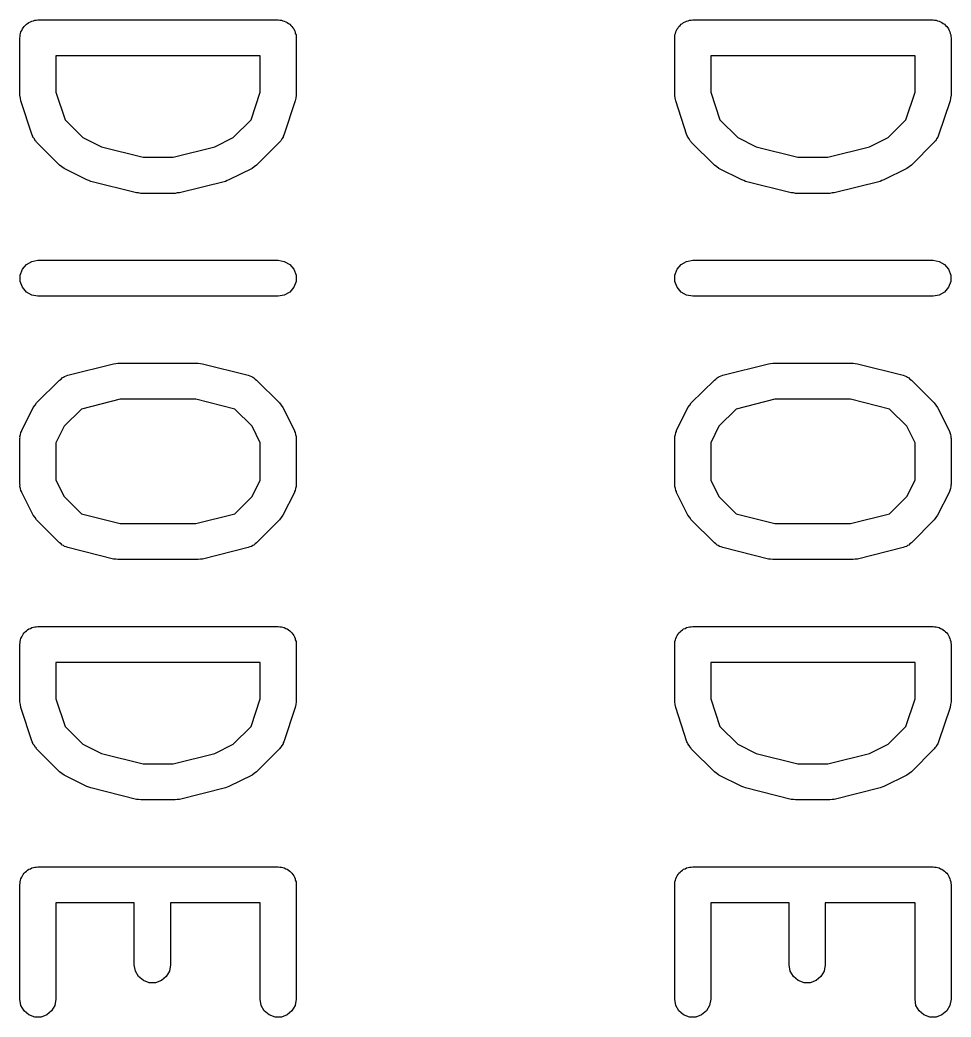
# Model space of a CAD drawing. Extents: x 26 to 276, y -105 to -8.
# Drawn here: x 120.994 to 124.869, y -42.337 to -38.188 of the extents above; entities that cross this region are included whole.
import ezdxf

# ---------------------------------------------------------------- set-up
doc = ezdxf.new("R2010")
doc.units = 0
doc.header["$MEASUREMENT"] = 0
doc.layers.add('BLACK', color=7, linetype='CONTINUOUS')

msp = doc.modelspace()

# ---------------------------------------------------------------- linework, layer by layer
at = {"layer": 'Black'}
for p, q in [((121.011, -38.2151), (121.016, -38.2109)), ((121.016, -38.2109), (121.021, -38.2059)), ((121.021, -38.2059), (121.026, -38.2026)), ((121.026, -38.2026), (121.031, -38.1984)), ((121.031, -38.1984), (121.038, -38.1961)), ((121.038, -38.1961), (121.043, -38.1929)), ((121.043, -38.1929), (121.05, -38.1917)), ((121.05, -38.1917), (121.056, -38.1895)), ((121.056, -38.1895), (121.062, -38.1895)), ((121.062, -38.1895), (121.069, -38.1883)), ((121.069, -38.1883), (122.069, -38.1883)), ((122.069, -38.1883), (122.075, -38.1895)), ((122.075, -38.1895), (122.082, -38.1895)), ((122.082, -38.1895), (122.088, -38.1917)), ((122.088, -38.1917), (122.094, -38.1929)), ((122.094, -38.1929), (122.1, -38.1961)), ((122.1, -38.1961), (122.106, -38.1984)), ((122.106, -38.1984), (122.111, -38.2026)), ((122.111, -38.2026), (122.117, -38.2059)), ((122.117, -38.2059), (122.121, -38.2109)), ((122.121, -38.2109), (122.126, -38.2151)), ((123.736, -38.2151), (123.741, -38.2109)), ((123.741, -38.2109), (123.746, -38.2059)), ((123.746, -38.2059), (123.751, -38.2026)), ((123.751, -38.2026), (123.756, -38.1984)), ((123.756, -38.1984), (123.763, -38.1961)), ((123.763, -38.1961), (123.768, -38.1929)), ((123.768, -38.1929), (123.775, -38.1917)), ((123.775, -38.1917), (123.781, -38.1895)), ((123.781, -38.1895), (123.787, -38.1895)), ((123.787, -38.1895), (123.794, -38.1883)), ((123.794, -38.1883), (124.794, -38.1883)), ((124.794, -38.1883), (124.8, -38.1895)), ((124.8, -38.1895), (124.807, -38.1895)), ((124.807, -38.1895), (124.813, -38.1917)), ((124.813, -38.1917), (124.819, -38.1929)), ((124.819, -38.1929), (124.825, -38.1961)), ((124.825, -38.1961), (124.831, -38.1984)), ((124.831, -38.1984), (124.836, -38.2026)), ((124.836, -38.2026), (124.842, -38.2059)), ((124.842, -38.2059), (124.846, -38.2109)), ((124.846, -38.2109), (124.851, -38.2151)), ((120.995, -38.2503), (120.997, -38.2441)), ((120.995, -38.2569), (120.995, -38.2503)), ((120.997, -38.2441), (120.998, -38.2377)), ((120.998, -38.2377), (121.002, -38.232)), ((121.002, -38.232), (121.004, -38.2258)), ((121.004, -38.2258), (121.008, -38.2208)), ((121.008, -38.2208), (121.011, -38.2151)), ((122.126, -38.2151), (122.13, -38.2208)), ((122.13, -38.2208), (122.134, -38.2258)), ((122.134, -38.2258), (122.136, -38.232)), ((122.136, -38.232), (122.139, -38.2377)), ((122.139, -38.2377), (122.14, -38.2441)), ((122.14, -38.2441), (122.143, -38.2503)), ((122.143, -38.2503), (122.143, -38.2569)), ((123.72, -38.2503), (123.722, -38.2441)), ((123.72, -38.2569), (123.72, -38.2503)), ((123.722, -38.2441), (123.723, -38.2377)), ((123.723, -38.2377), (123.727, -38.232)), ((123.727, -38.232), (123.729, -38.2258)), ((123.729, -38.2258), (123.733, -38.2208)), ((123.733, -38.2208), (123.736, -38.2151)), ((124.851, -38.2151), (124.855, -38.2208)), ((124.855, -38.2208), (124.859, -38.2258)), ((124.859, -38.2258), (124.861, -38.232)), ((124.861, -38.232), (124.864, -38.2377)), ((124.864, -38.2377), (124.865, -38.2441)), ((124.865, -38.2441), (124.868, -38.2503)), ((124.868, -38.2503), (124.868, -38.2569)), ((120.994, -38.2633), (120.995, -38.2569)), ((120.994, -38.5014), (120.994, -38.2633)), ((122.143, -38.2569), (122.144, -38.2633)), ((122.144, -38.2633), (122.144, -38.5014)), ((123.719, -38.2633), (123.72, -38.2569)), ((123.719, -38.5014), (123.719, -38.2633)), ((124.868, -38.2569), (124.869, -38.2633)), ((124.869, -38.2633), (124.869, -38.5014)), ((121.144, -38.3383), (121.144, -38.4893)), ((121.994, -38.3383), (121.144, -38.3383)), ((121.994, -38.4893), (121.994, -38.3383)), ((123.869, -38.3383), (123.869, -38.4893)), ((124.719, -38.3383), (123.869, -38.3383)), ((124.719, -38.4893), (124.719, -38.3383)), ((120.996, -38.5133), (120.994, -38.5014)), ((121.144, -38.4893), (121.182, -38.6038)), ((121.956, -38.6038), (121.994, -38.4893)), ((122.144, -38.5014), (122.142, -38.5133)), ((123.721, -38.5133), (123.719, -38.5014)), ((123.869, -38.4893), (123.907, -38.6038)), ((124.681, -38.6038), (124.719, -38.4893)), ((124.869, -38.5014), (124.867, -38.5133)), ((120.998, -38.5251), (120.996, -38.5133)), ((121.045, -38.668), (120.998, -38.5251)), ((122.14, -38.5251), (122.092, -38.668)), ((122.142, -38.5133), (122.14, -38.5251)), ((123.723, -38.5251), (123.721, -38.5133)), ((123.77, -38.668), (123.723, -38.5251)), ((124.865, -38.5251), (124.817, -38.668)), ((124.867, -38.5133), (124.865, -38.5251)), ((121.182, -38.6038), (121.256, -38.6779)), ((121.882, -38.6779), (121.956, -38.6038)), ((123.907, -38.6038), (123.981, -38.6779)), ((124.607, -38.6779), (124.681, -38.6038)), ((121.047, -38.6718), (121.045, -38.668)), ((121.048, -38.676), (121.047, -38.6718)), ((121.054, -38.6832), (121.048, -38.676)), ((121.058, -38.6909), (121.054, -38.6832)), ((121.061, -38.6938), (121.058, -38.6909)), ((121.063, -38.6973), (121.061, -38.6938)), ((121.159, -38.7926), (121.063, -38.6973)), ((121.256, -38.6779), (121.333, -38.7164)), ((121.805, -38.7164), (121.882, -38.6779)), ((122.074, -38.6973), (121.979, -38.7926)), ((122.077, -38.6938), (122.074, -38.6973)), ((122.08, -38.6909), (122.077, -38.6938)), ((122.084, -38.6832), (122.08, -38.6909)), ((122.089, -38.676), (122.084, -38.6832)), ((122.09, -38.6718), (122.089, -38.676)), ((122.092, -38.668), (122.09, -38.6718)), ((123.772, -38.6718), (123.77, -38.668)), ((123.773, -38.676), (123.772, -38.6718)), ((123.779, -38.6832), (123.773, -38.676)), ((123.783, -38.6909), (123.779, -38.6832)), ((123.786, -38.6938), (123.783, -38.6909)), ((123.788, -38.6973), (123.786, -38.6938)), ((123.884, -38.7926), (123.788, -38.6973)), ((123.981, -38.6779), (124.058, -38.7164)), ((124.53, -38.7164), (124.607, -38.6779)), ((124.799, -38.6973), (124.704, -38.7926)), ((124.802, -38.6938), (124.799, -38.6973)), ((124.805, -38.6909), (124.802, -38.6938)), ((124.809, -38.6832), (124.805, -38.6909)), ((124.814, -38.676), (124.809, -38.6832)), ((124.815, -38.6718), (124.814, -38.676)), ((124.817, -38.668), (124.815, -38.6718)), ((121.333, -38.7164), (121.507, -38.7598)), ((121.631, -38.7598), (121.805, -38.7164)), ((124.058, -38.7164), (124.232, -38.7598)), ((124.356, -38.7598), (124.53, -38.7164)), ((121.507, -38.7598), (121.631, -38.7598)), ((124.232, -38.7598), (124.356, -38.7598)), ((121.169, -38.7994), (121.159, -38.7926)), ((121.178, -38.8066), (121.169, -38.7994)), ((121.273, -38.8542), (121.178, -38.8066)), ((121.96, -38.8066), (121.864, -38.8542)), ((121.969, -38.7994), (121.96, -38.8066)), ((121.979, -38.7926), (121.969, -38.7994)), ((123.894, -38.7994), (123.884, -38.7926)), ((123.903, -38.8066), (123.894, -38.7994)), ((123.998, -38.8542), (123.903, -38.8066)), ((124.685, -38.8066), (124.589, -38.8542)), ((124.694, -38.7994), (124.685, -38.8066)), ((124.704, -38.7926), (124.694, -38.7994)), ((121.281, -38.8566), (121.273, -38.8542)), ((121.289, -38.8599), (121.281, -38.8566)), ((121.479, -38.9075), (121.289, -38.8599)), ((121.849, -38.8599), (121.658, -38.9075)), ((121.856, -38.8566), (121.849, -38.8599)), ((121.864, -38.8542), (121.856, -38.8566)), ((124.006, -38.8566), (123.998, -38.8542)), ((124.014, -38.8599), (124.006, -38.8566)), ((124.204, -38.9075), (124.014, -38.8599)), ((124.574, -38.8599), (124.383, -38.9075)), ((124.581, -38.8566), (124.574, -38.8599)), ((124.589, -38.8542), (124.581, -38.8566)), ((121.488, -38.9082), (121.479, -38.9075)), ((121.497, -38.9098), (121.488, -38.9082)), ((121.64, -38.9098), (121.497, -38.9098)), ((121.649, -38.9082), (121.64, -38.9098)), ((121.658, -38.9075), (121.649, -38.9082)), ((124.213, -38.9082), (124.204, -38.9075)), ((124.222, -38.9098), (124.213, -38.9082)), ((124.365, -38.9098), (124.222, -38.9098)), ((124.374, -38.9082), (124.365, -38.9098)), ((124.383, -38.9075), (124.374, -38.9082)), ((121.004, -39.2258), (121.021, -39.2059)), ((121.021, -39.2059), (121.043, -39.1929)), ((121.043, -39.1929), (121.069, -39.1883)), ((121.069, -39.1883), (122.069, -39.1883)), ((122.069, -39.1883), (122.094, -39.1929)), ((122.094, -39.1929), (122.117, -39.2059)), ((122.117, -39.2059), (122.134, -39.2258)), ((123.729, -39.2258), (123.746, -39.2059)), ((123.746, -39.2059), (123.768, -39.1929)), ((123.768, -39.1929), (123.794, -39.1883)), ((123.794, -39.1883), (124.794, -39.1883)), ((124.794, -39.1883), (124.819, -39.1929)), ((124.819, -39.1929), (124.842, -39.2059)), ((124.842, -39.2059), (124.859, -39.2258)), ((120.995, -39.2503), (121.004, -39.2258)), ((122.134, -39.2258), (122.143, -39.2503)), ((123.72, -39.2503), (123.729, -39.2258)), ((124.859, -39.2258), (124.868, -39.2503)), ((120.995, -39.2764), (120.995, -39.2503)), ((121.004, -39.3008), (120.995, -39.2764)), ((122.143, -39.2764), (122.134, -39.3008)), ((122.143, -39.2503), (122.143, -39.2764)), ((123.72, -39.2764), (123.72, -39.2503)), ((123.729, -39.3008), (123.72, -39.2764)), ((124.868, -39.2764), (124.859, -39.3008)), ((124.868, -39.2503), (124.868, -39.2764)), ((121.021, -39.3208), (121.004, -39.3008)), ((121.043, -39.3338), (121.021, -39.3208)), ((122.117, -39.3208), (122.094, -39.3338)), ((122.134, -39.3008), (122.117, -39.3208)), ((123.746, -39.3208), (123.729, -39.3008)), ((123.768, -39.3338), (123.746, -39.3208)), ((124.842, -39.3208), (124.819, -39.3338)), ((124.859, -39.3008), (124.842, -39.3208)), ((121.069, -39.3383), (121.043, -39.3338)), ((122.069, -39.3383), (121.069, -39.3383)), ((122.094, -39.3338), (122.069, -39.3383)), ((123.794, -39.3383), (123.768, -39.3338)), ((124.794, -39.3383), (123.794, -39.3383)), ((124.819, -39.3338), (124.794, -39.3383)), ((121.194, -39.6668), (121.384, -39.6191)), ((121.384, -39.6191), (121.393, -39.6185)), ((121.393, -39.6185), (121.402, -39.6169)), ((121.402, -39.6169), (121.736, -39.6169)), ((121.736, -39.6169), (121.745, -39.6185)), ((121.745, -39.6185), (121.754, -39.6191)), ((121.754, -39.6191), (121.944, -39.6668)), ((123.919, -39.6668), (124.109, -39.6191)), ((124.109, -39.6191), (124.118, -39.6185)), ((124.118, -39.6185), (124.127, -39.6169)), ((124.127, -39.6169), (124.461, -39.6169)), ((124.461, -39.6169), (124.47, -39.6185)), ((124.47, -39.6185), (124.479, -39.6191)), ((124.479, -39.6191), (124.669, -39.6668)), ((121.063, -39.7817), (121.159, -39.6865)), ((121.159, -39.6865), (121.165, -39.6824)), ((121.165, -39.6824), (121.17, -39.6774)), ((121.17, -39.6774), (121.175, -39.675)), ((121.175, -39.675), (121.18, -39.6715)), ((121.18, -39.6715), (121.187, -39.6697)), ((121.187, -39.6697), (121.194, -39.6668)), ((121.944, -39.6668), (121.951, -39.6697)), ((121.951, -39.6697), (121.958, -39.6715)), ((121.958, -39.6715), (121.963, -39.675)), ((121.963, -39.675), (121.968, -39.6774)), ((121.968, -39.6774), (121.973, -39.6824)), ((121.973, -39.6824), (121.979, -39.6865)), ((121.979, -39.6865), (122.074, -39.7817)), ((123.788, -39.7817), (123.884, -39.6865)), ((123.884, -39.6865), (123.89, -39.6824)), ((123.89, -39.6824), (123.895, -39.6774)), ((123.895, -39.6774), (123.9, -39.675)), ((123.9, -39.675), (123.905, -39.6715)), ((123.905, -39.6715), (123.912, -39.6697)), ((123.912, -39.6697), (123.919, -39.6668)), ((124.669, -39.6668), (124.676, -39.6697)), ((124.676, -39.6697), (124.683, -39.6715)), ((124.683, -39.6715), (124.688, -39.675)), ((124.688, -39.675), (124.693, -39.6774)), ((124.693, -39.6774), (124.698, -39.6824)), ((124.698, -39.6824), (124.704, -39.6865)), ((124.704, -39.6865), (124.799, -39.7817)), ((121.057, -39.7916), (121.063, -39.7817)), ((121.411, -39.7669), (121.25, -39.8072)), ((121.726, -39.7669), (121.411, -39.7669)), ((121.888, -39.8072), (121.726, -39.7669)), ((122.074, -39.7817), (122.081, -39.7916)), ((123.782, -39.7916), (123.788, -39.7817)), ((124.136, -39.7669), (123.975, -39.8072)), ((124.451, -39.7669), (124.136, -39.7669)), ((124.613, -39.8072), (124.451, -39.7669)), ((124.799, -39.7817), (124.806, -39.7916)), ((121.002, -39.8965), (121.049, -39.8012)), ((121.049, -39.8012), (121.057, -39.7916)), ((121.25, -39.8072), (121.178, -39.8792)), ((121.96, -39.8792), (121.888, -39.8072)), ((122.081, -39.7916), (122.088, -39.8012)), ((122.088, -39.8012), (122.136, -39.8965)), ((123.727, -39.8965), (123.774, -39.8012)), ((123.774, -39.8012), (123.782, -39.7916)), ((123.975, -39.8072), (123.903, -39.8792)), ((124.685, -39.8792), (124.613, -39.8072)), ((124.806, -39.7916), (124.813, -39.8012)), ((124.813, -39.8012), (124.861, -39.8965)), ((120.997, -39.913), (120.998, -39.9043)), ((120.998, -39.9043), (121.001, -39.9006)), ((121.001, -39.9006), (121.002, -39.8965)), ((121.178, -39.8792), (121.144, -39.9477)), ((121.994, -39.9477), (121.96, -39.8792)), ((122.136, -39.8965), (122.137, -39.9006)), ((122.137, -39.9006), (122.139, -39.9043)), ((122.139, -39.9043), (122.141, -39.913)), ((123.722, -39.913), (123.723, -39.9043)), ((123.723, -39.9043), (123.726, -39.9006)), ((123.726, -39.9006), (123.727, -39.8965)), ((123.903, -39.8792), (123.869, -39.9477)), ((124.719, -39.9477), (124.685, -39.8792)), ((124.861, -39.8965), (124.862, -39.9006)), ((124.862, -39.9006), (124.864, -39.9043)), ((124.864, -39.9043), (124.866, -39.913)), ((120.994, -39.9214), (120.997, -39.913)), ((120.995, -39.9257), (120.994, -39.9214)), ((120.994, -39.93), (120.995, -39.9257)), ((120.994, -40.1205), (120.994, -39.93)), ((121.144, -39.9477), (121.144, -40.1028)), ((121.994, -40.1028), (121.994, -39.9477)), ((122.141, -39.913), (122.143, -39.9214)), ((122.143, -39.9214), (122.143, -39.9257)), ((122.143, -39.9257), (122.144, -39.93)), ((122.144, -39.93), (122.144, -40.1205)), ((123.719, -39.9214), (123.722, -39.913)), ((123.72, -39.9257), (123.719, -39.9214)), ((123.719, -39.93), (123.72, -39.9257)), ((123.719, -40.1205), (123.719, -39.93)), ((123.869, -39.9477), (123.869, -40.1028)), ((124.719, -40.1028), (124.719, -39.9477)), ((124.866, -39.913), (124.868, -39.9214)), ((124.868, -39.9214), (124.868, -39.9257)), ((124.868, -39.9257), (124.869, -39.93)), ((124.869, -39.93), (124.869, -40.1205)), ((121.144, -40.1028), (121.178, -40.1713)), ((121.96, -40.1713), (121.994, -40.1028)), ((123.869, -40.1028), (123.903, -40.1713)), ((124.685, -40.1713), (124.719, -40.1028)), ((120.995, -40.1247), (120.994, -40.1205)), ((120.994, -40.129), (120.995, -40.1247)), ((120.997, -40.1375), (120.994, -40.129)), ((120.998, -40.1461), (120.997, -40.1375)), ((121.001, -40.1499), (120.998, -40.1461)), ((121.002, -40.154), (121.001, -40.1499)), ((121.049, -40.2493), (121.002, -40.154)), ((122.136, -40.154), (122.088, -40.2493)), ((122.137, -40.1499), (122.136, -40.154)), ((122.139, -40.1461), (122.137, -40.1499)), ((122.141, -40.1375), (122.139, -40.1461)), ((122.143, -40.129), (122.141, -40.1375)), ((122.144, -40.1205), (122.143, -40.1247)), ((122.143, -40.1247), (122.143, -40.129)), ((123.72, -40.1247), (123.719, -40.1205)), ((123.719, -40.129), (123.72, -40.1247)), ((123.722, -40.1375), (123.719, -40.129)), ((123.723, -40.1461), (123.722, -40.1375)), ((123.726, -40.1499), (123.723, -40.1461)), ((123.727, -40.154), (123.726, -40.1499)), ((123.774, -40.2493), (123.727, -40.154)), ((124.861, -40.154), (124.813, -40.2493)), ((124.862, -40.1499), (124.861, -40.154)), ((124.864, -40.1461), (124.862, -40.1499)), ((124.866, -40.1375), (124.864, -40.1461)), ((124.868, -40.129), (124.866, -40.1375)), ((124.869, -40.1205), (124.868, -40.1247)), ((124.868, -40.1247), (124.868, -40.129)), ((121.178, -40.1713), (121.25, -40.2432)), ((121.888, -40.2432), (121.96, -40.1713)), ((123.903, -40.1713), (123.975, -40.2432)), ((124.613, -40.2432), (124.685, -40.1713)), ((121.25, -40.2432), (121.411, -40.2836)), ((121.726, -40.2836), (121.888, -40.2432)), ((123.975, -40.2432), (124.136, -40.2836)), ((124.451, -40.2836), (124.613, -40.2432)), ((121.057, -40.2589), (121.049, -40.2493)), ((121.063, -40.2687), (121.057, -40.2589)), ((121.159, -40.364), (121.063, -40.2687)), ((121.411, -40.2836), (121.726, -40.2836)), ((122.074, -40.2687), (121.979, -40.364)), ((122.081, -40.2589), (122.074, -40.2687)), ((122.088, -40.2493), (122.081, -40.2589)), ((123.782, -40.2589), (123.774, -40.2493)), ((123.788, -40.2687), (123.782, -40.2589)), ((123.884, -40.364), (123.788, -40.2687)), ((124.136, -40.2836), (124.451, -40.2836)), ((124.799, -40.2687), (124.704, -40.364)), ((124.806, -40.2589), (124.799, -40.2687)), ((124.813, -40.2493), (124.806, -40.2589)), ((121.165, -40.3681), (121.159, -40.364)), ((121.17, -40.3731), (121.165, -40.3681)), ((121.973, -40.3681), (121.968, -40.3731)), ((121.979, -40.364), (121.973, -40.3681)), ((123.89, -40.3681), (123.884, -40.364)), ((123.895, -40.3731), (123.89, -40.3681)), ((124.698, -40.3681), (124.693, -40.3731)), ((124.704, -40.364), (124.698, -40.3681)), ((121.175, -40.3755), (121.17, -40.3731)), ((121.18, -40.3789), (121.175, -40.3755)), ((121.187, -40.3808), (121.18, -40.3789)), ((121.194, -40.3837), (121.187, -40.3808)), ((121.384, -40.4313), (121.194, -40.3837)), ((121.944, -40.3837), (121.754, -40.4313)), ((121.951, -40.3808), (121.944, -40.3837)), ((121.958, -40.3789), (121.951, -40.3808)), ((121.963, -40.3755), (121.958, -40.3789)), ((121.968, -40.3731), (121.963, -40.3755)), ((123.9, -40.3755), (123.895, -40.3731)), ((123.905, -40.3789), (123.9, -40.3755)), ((123.912, -40.3808), (123.905, -40.3789)), ((123.919, -40.3837), (123.912, -40.3808)), ((124.109, -40.4313), (123.919, -40.3837)), ((124.669, -40.3837), (124.479, -40.4313)), ((124.676, -40.3808), (124.669, -40.3837)), ((124.683, -40.3789), (124.676, -40.3808)), ((124.688, -40.3755), (124.683, -40.3789)), ((124.693, -40.3731), (124.688, -40.3755)), ((121.393, -40.432), (121.384, -40.4313)), ((121.402, -40.4336), (121.393, -40.432)), ((121.736, -40.4336), (121.402, -40.4336)), ((121.745, -40.432), (121.736, -40.4336)), ((121.754, -40.4313), (121.745, -40.432)), ((124.118, -40.432), (124.109, -40.4313)), ((124.127, -40.4336), (124.118, -40.432)), ((124.461, -40.4336), (124.127, -40.4336)), ((124.47, -40.432), (124.461, -40.4336)), ((124.479, -40.4313), (124.47, -40.432)), ((121.008, -40.7446), (121.011, -40.7389)), ((121.011, -40.7389), (121.016, -40.7347)), ((121.016, -40.7347), (121.021, -40.7297)), ((121.021, -40.7297), (121.026, -40.7264)), ((121.026, -40.7264), (121.031, -40.7222)), ((121.031, -40.7222), (121.038, -40.7199)), ((121.038, -40.7199), (121.043, -40.7167)), ((121.043, -40.7167), (121.05, -40.7155)), ((121.05, -40.7155), (121.056, -40.7133)), ((121.056, -40.7133), (121.062, -40.7133)), ((121.062, -40.7133), (121.069, -40.7121)), ((121.069, -40.7121), (122.069, -40.7121)), ((122.069, -40.7121), (122.075, -40.7133)), ((122.075, -40.7133), (122.082, -40.7133)), ((122.082, -40.7133), (122.088, -40.7155)), ((122.088, -40.7155), (122.094, -40.7167)), ((122.094, -40.7167), (122.1, -40.7199)), ((122.1, -40.7199), (122.106, -40.7222)), ((122.106, -40.7222), (122.111, -40.7264)), ((122.111, -40.7264), (122.117, -40.7297)), ((122.117, -40.7297), (122.121, -40.7347)), ((122.121, -40.7347), (122.126, -40.7389)), ((122.126, -40.7389), (122.13, -40.7446)), ((123.733, -40.7446), (123.736, -40.7389)), ((123.736, -40.7389), (123.741, -40.7347)), ((123.741, -40.7347), (123.746, -40.7297)), ((123.746, -40.7297), (123.751, -40.7264)), ((123.751, -40.7264), (123.756, -40.7222)), ((123.756, -40.7222), (123.763, -40.7199)), ((123.763, -40.7199), (123.768, -40.7167)), ((123.768, -40.7167), (123.775, -40.7155)), ((123.775, -40.7155), (123.781, -40.7133)), ((123.781, -40.7133), (123.787, -40.7133)), ((123.787, -40.7133), (123.794, -40.7121)), ((123.794, -40.7121), (124.794, -40.7121)), ((124.794, -40.7121), (124.8, -40.7133)), ((124.8, -40.7133), (124.807, -40.7133)), ((124.807, -40.7133), (124.813, -40.7155)), ((124.813, -40.7155), (124.819, -40.7167)), ((124.819, -40.7167), (124.825, -40.7199)), ((124.825, -40.7199), (124.831, -40.7222)), ((124.831, -40.7222), (124.836, -40.7264)), ((124.836, -40.7264), (124.842, -40.7297)), ((124.842, -40.7297), (124.846, -40.7347)), ((124.846, -40.7347), (124.851, -40.7389)), ((124.851, -40.7389), (124.855, -40.7446)), ((120.994, -40.7871), (120.995, -40.7807)), ((120.995, -40.7741), (120.997, -40.7679)), ((120.995, -40.7807), (120.995, -40.7741)), ((120.997, -40.7679), (120.998, -40.7615)), ((120.998, -40.7615), (121.002, -40.7558)), ((121.002, -40.7558), (121.004, -40.7496)), ((121.004, -40.7496), (121.008, -40.7446)), ((122.13, -40.7446), (122.134, -40.7496)), ((122.134, -40.7496), (122.136, -40.7558)), ((122.136, -40.7558), (122.139, -40.7615)), ((122.139, -40.7615), (122.14, -40.7679)), ((122.14, -40.7679), (122.143, -40.7741)), ((122.143, -40.7741), (122.143, -40.7807)), ((122.143, -40.7807), (122.144, -40.7871)), ((123.719, -40.7871), (123.72, -40.7807)), ((123.72, -40.7741), (123.722, -40.7679)), ((123.72, -40.7807), (123.72, -40.7741)), ((123.722, -40.7679), (123.723, -40.7615)), ((123.723, -40.7615), (123.727, -40.7558)), ((123.727, -40.7558), (123.729, -40.7496)), ((123.729, -40.7496), (123.733, -40.7446)), ((124.855, -40.7446), (124.859, -40.7496)), ((124.859, -40.7496), (124.861, -40.7558)), ((124.861, -40.7558), (124.864, -40.7615)), ((124.864, -40.7615), (124.865, -40.7679)), ((124.865, -40.7679), (124.868, -40.7741)), ((124.868, -40.7741), (124.868, -40.7807)), ((124.868, -40.7807), (124.869, -40.7871)), ((120.994, -41.0252), (120.994, -40.7871)), ((122.144, -40.7871), (122.144, -41.0252)), ((123.719, -41.0252), (123.719, -40.7871)), ((124.869, -40.7871), (124.869, -41.0252)), ((121.144, -40.8621), (121.144, -41.0131)), ((121.994, -40.8621), (121.144, -40.8621)), ((121.994, -41.0131), (121.994, -40.8621)), ((123.869, -40.8621), (123.869, -41.0131)), ((124.719, -40.8621), (123.869, -40.8621)), ((124.719, -41.0131), (124.719, -40.8621)), ((120.996, -41.0371), (120.994, -41.0252)), ((121.144, -41.0131), (121.182, -41.1276)), ((121.956, -41.1276), (121.994, -41.0131)), ((122.144, -41.0252), (122.142, -41.0371)), ((123.721, -41.0371), (123.719, -41.0252)), ((123.869, -41.0131), (123.907, -41.1276)), ((124.681, -41.1276), (124.719, -41.0131)), ((124.869, -41.0252), (124.867, -41.0371)), ((120.998, -41.049), (120.996, -41.0371)), ((121.045, -41.1918), (120.998, -41.049)), ((122.14, -41.049), (122.092, -41.1918)), ((122.142, -41.0371), (122.14, -41.049)), ((123.723, -41.049), (123.721, -41.0371)), ((123.77, -41.1918), (123.723, -41.049)), ((124.865, -41.049), (124.817, -41.1918)), ((124.867, -41.0371), (124.865, -41.049)), ((121.182, -41.1276), (121.256, -41.2017)), ((121.882, -41.2017), (121.956, -41.1276)), ((123.907, -41.1276), (123.981, -41.2017)), ((124.607, -41.2017), (124.681, -41.1276)), ((121.047, -41.1956), (121.045, -41.1918)), ((121.048, -41.1998), (121.047, -41.1956)), ((122.09, -41.1956), (122.089, -41.1998)), ((122.092, -41.1918), (122.09, -41.1956)), ((123.772, -41.1956), (123.77, -41.1918)), ((123.773, -41.1998), (123.772, -41.1956)), ((124.815, -41.1956), (124.814, -41.1998)), ((124.817, -41.1918), (124.815, -41.1956)), ((121.054, -41.207), (121.048, -41.1998)), ((121.058, -41.2147), (121.054, -41.207)), ((121.061, -41.2176), (121.058, -41.2147)), ((121.063, -41.2211), (121.061, -41.2176)), ((121.159, -41.3164), (121.063, -41.2211)), ((121.256, -41.2017), (121.333, -41.2402)), ((121.805, -41.2402), (121.882, -41.2017)), ((122.074, -41.2211), (121.979, -41.3164)), ((122.077, -41.2176), (122.074, -41.2211)), ((122.08, -41.2147), (122.077, -41.2176)), ((122.084, -41.207), (122.08, -41.2147)), ((122.089, -41.1998), (122.084, -41.207)), ((123.779, -41.207), (123.773, -41.1998)), ((123.783, -41.2147), (123.779, -41.207)), ((123.786, -41.2176), (123.783, -41.2147)), ((123.788, -41.2211), (123.786, -41.2176)), ((123.884, -41.3164), (123.788, -41.2211)), ((123.981, -41.2017), (124.058, -41.2402)), ((124.53, -41.2402), (124.607, -41.2017)), ((124.799, -41.2211), (124.704, -41.3164)), ((124.802, -41.2176), (124.799, -41.2211)), ((124.805, -41.2147), (124.802, -41.2176)), ((124.809, -41.207), (124.805, -41.2147)), ((124.814, -41.1998), (124.809, -41.207)), ((121.333, -41.2402), (121.507, -41.2836)), ((121.631, -41.2836), (121.805, -41.2402)), ((124.058, -41.2402), (124.232, -41.2836)), ((124.356, -41.2836), (124.53, -41.2402)), ((121.169, -41.3233), (121.159, -41.3164)), ((121.507, -41.2836), (121.631, -41.2836)), ((121.979, -41.3164), (121.969, -41.3232)), ((123.894, -41.3233), (123.884, -41.3164)), ((124.232, -41.2836), (124.356, -41.2836)), ((124.704, -41.3164), (124.694, -41.3232)), ((121.178, -41.3304), (121.169, -41.3233)), ((121.273, -41.378), (121.178, -41.3304)), ((121.96, -41.3304), (121.864, -41.378)), ((121.969, -41.3232), (121.96, -41.3304)), ((123.903, -41.3304), (123.894, -41.3233)), ((123.998, -41.378), (123.903, -41.3304)), ((124.685, -41.3304), (124.589, -41.378)), ((124.694, -41.3232), (124.685, -41.3304)), ((121.281, -41.3804), (121.273, -41.378)), ((121.289, -41.3837), (121.281, -41.3804)), ((121.479, -41.4313), (121.289, -41.3837)), ((121.849, -41.3837), (121.658, -41.4313)), ((121.856, -41.3804), (121.849, -41.3837)), ((121.864, -41.378), (121.856, -41.3804)), ((124.006, -41.3804), (123.998, -41.378)), ((124.014, -41.3837), (124.006, -41.3804)), ((124.204, -41.4313), (124.014, -41.3837)), ((124.574, -41.3837), (124.383, -41.4313)), ((124.581, -41.3804), (124.574, -41.3837)), ((124.589, -41.378), (124.581, -41.3804)), ((121.488, -41.432), (121.479, -41.4313)), ((121.497, -41.4336), (121.488, -41.432)), ((121.64, -41.4336), (121.497, -41.4336)), ((121.649, -41.432), (121.64, -41.4336)), ((121.658, -41.4313), (121.649, -41.432)), ((124.213, -41.432), (124.204, -41.4313)), ((124.222, -41.4336), (124.213, -41.432)), ((124.365, -41.4336), (124.222, -41.4336)), ((124.374, -41.432), (124.365, -41.4336)), ((124.383, -41.4313), (124.374, -41.432)), ((121.011, -41.7389), (121.016, -41.7347)), ((121.016, -41.7347), (121.021, -41.7297)), ((121.021, -41.7297), (121.026, -41.7264)), ((121.026, -41.7264), (121.031, -41.7222)), ((121.031, -41.7222), (121.038, -41.7199)), ((121.038, -41.7199), (121.043, -41.7167)), ((121.043, -41.7167), (121.05, -41.7155)), ((121.05, -41.7155), (121.056, -41.7133)), ((121.056, -41.7133), (121.062, -41.7133)), ((121.062, -41.7133), (121.069, -41.7121)), ((121.069, -41.7121), (122.069, -41.7121)), ((122.069, -41.7121), (122.075, -41.7133)), ((122.075, -41.7133), (122.082, -41.7133)), ((122.082, -41.7133), (122.088, -41.7155)), ((122.088, -41.7155), (122.094, -41.7167)), ((122.094, -41.7167), (122.1, -41.7199)), ((122.1, -41.7199), (122.106, -41.7222)), ((122.106, -41.7222), (122.111, -41.7264)), ((122.111, -41.7264), (122.117, -41.7297)), ((122.117, -41.7297), (122.121, -41.7347)), ((122.121, -41.7347), (122.126, -41.7389)), ((123.736, -41.7389), (123.741, -41.7347)), ((123.741, -41.7347), (123.746, -41.7297)), ((123.746, -41.7297), (123.751, -41.7264)), ((123.751, -41.7264), (123.756, -41.7222)), ((123.756, -41.7222), (123.763, -41.7199)), ((123.763, -41.7199), (123.768, -41.7167)), ((123.768, -41.7167), (123.775, -41.7155)), ((123.775, -41.7155), (123.781, -41.7133)), ((123.781, -41.7133), (123.787, -41.7133)), ((123.787, -41.7133), (123.794, -41.7121)), ((123.794, -41.7121), (124.794, -41.7121)), ((124.794, -41.7121), (124.8, -41.7133)), ((124.8, -41.7133), (124.807, -41.7133)), ((124.807, -41.7133), (124.813, -41.7155)), ((124.813, -41.7155), (124.819, -41.7167)), ((124.819, -41.7167), (124.825, -41.7199)), ((124.825, -41.7199), (124.831, -41.7222)), ((124.831, -41.7222), (124.836, -41.7264)), ((124.836, -41.7264), (124.842, -41.7297)), ((124.842, -41.7297), (124.846, -41.7347)), ((124.846, -41.7347), (124.851, -41.7389)), ((120.995, -41.7741), (120.997, -41.7679)), ((120.995, -41.7807), (120.995, -41.7741)), ((120.997, -41.7679), (120.998, -41.7615)), ((120.998, -41.7615), (121.002, -41.7558)), ((121.002, -41.7558), (121.004, -41.7496)), ((121.004, -41.7496), (121.008, -41.7446)), ((121.008, -41.7446), (121.011, -41.7389)), ((122.126, -41.7389), (122.13, -41.7446)), ((122.13, -41.7446), (122.134, -41.7496)), ((122.134, -41.7496), (122.136, -41.7558)), ((122.136, -41.7558), (122.139, -41.7615)), ((122.139, -41.7615), (122.14, -41.7679)), ((122.14, -41.7679), (122.143, -41.7741)), ((122.143, -41.7741), (122.143, -41.7807)), ((123.72, -41.7741), (123.722, -41.7679)), ((123.72, -41.7807), (123.72, -41.7741)), ((123.722, -41.7679), (123.723, -41.7615)), ((123.723, -41.7615), (123.727, -41.7558)), ((123.727, -41.7558), (123.729, -41.7496)), ((123.729, -41.7496), (123.733, -41.7446)), ((123.733, -41.7446), (123.736, -41.7389)), ((124.851, -41.7389), (124.855, -41.7446)), ((124.855, -41.7446), (124.859, -41.7496)), ((124.859, -41.7496), (124.861, -41.7558)), ((124.861, -41.7558), (124.864, -41.7615)), ((124.864, -41.7615), (124.865, -41.7679)), ((124.865, -41.7679), (124.868, -41.7741)), ((124.868, -41.7741), (124.868, -41.7807)), ((120.994, -41.7871), (120.995, -41.7807)), ((120.994, -42.2633), (120.994, -41.7871)), ((122.143, -41.7807), (122.144, -41.7871)), ((122.144, -41.7871), (122.144, -42.2633)), ((123.719, -41.7871), (123.72, -41.7807)), ((123.719, -42.2633), (123.719, -41.7871)), ((124.868, -41.7807), (124.869, -41.7871)), ((124.869, -41.7871), (124.869, -42.2633)), ((121.47, -41.8621), (121.144, -41.8621)), ((121.144, -41.8621), (121.144, -42.2633)), ((121.47, -42.1205), (121.47, -41.8621)), ((121.994, -41.8621), (121.62, -41.8621)), ((121.62, -41.8621), (121.62, -42.1205)), ((121.994, -42.2633), (121.994, -41.8621)), ((124.195, -41.8621), (123.869, -41.8621)), ((123.869, -41.8621), (123.869, -42.2633)), ((124.195, -42.1205), (124.195, -41.8621)), ((124.719, -41.8621), (124.345, -41.8621)), ((124.345, -41.8621), (124.345, -42.1205)), ((124.719, -42.2633), (124.719, -41.8621)), ((121.475, -42.1461), (121.47, -42.1205)), ((121.488, -42.1687), (121.475, -42.1461)), ((121.616, -42.1461), (121.602, -42.1687)), ((121.62, -42.1205), (121.616, -42.1461)), ((124.2, -42.1461), (124.195, -42.1205)), ((124.213, -42.1687), (124.2, -42.1461)), ((124.341, -42.1461), (124.327, -42.1687)), ((124.345, -42.1205), (124.341, -42.1461)), ((121.508, -42.1854), (121.488, -42.1687)), ((121.532, -42.1943), (121.508, -42.1854)), ((121.558, -42.1943), (121.532, -42.1943)), ((121.583, -42.1854), (121.558, -42.1943)), ((121.602, -42.1687), (121.583, -42.1854)), ((124.233, -42.1854), (124.213, -42.1687)), ((124.257, -42.1943), (124.233, -42.1854)), ((124.283, -42.1943), (124.257, -42.1943)), ((124.308, -42.1854), (124.283, -42.1943)), ((124.327, -42.1687), (124.308, -42.1854)), ((120.998, -42.289), (120.994, -42.2633)), ((121.144, -42.2633), (121.139, -42.289)), ((121.998, -42.289), (121.994, -42.2633)), ((122.144, -42.2633), (122.139, -42.289)), ((123.723, -42.289), (123.719, -42.2633)), ((123.869, -42.2633), (123.864, -42.289)), ((124.723, -42.289), (124.719, -42.2633)), ((124.869, -42.2633), (124.864, -42.289)), ((121.011, -42.3115), (120.998, -42.289)), ((121.031, -42.3283), (121.011, -42.3115)), ((121.126, -42.3115), (121.106, -42.3283)), ((121.139, -42.289), (121.126, -42.3115)), ((122.011, -42.3115), (121.998, -42.289)), ((122.031, -42.3283), (122.011, -42.3115)), ((122.126, -42.3115), (122.106, -42.3283)), ((122.139, -42.289), (122.126, -42.3115)), ((123.736, -42.3115), (123.723, -42.289)), ((123.756, -42.3283), (123.736, -42.3115)), ((123.851, -42.3115), (123.831, -42.3283)), ((123.864, -42.289), (123.851, -42.3115)), ((124.736, -42.3115), (124.723, -42.289)), ((124.756, -42.3283), (124.736, -42.3115)), ((124.851, -42.3115), (124.831, -42.3283)), ((124.864, -42.289), (124.851, -42.3115)), ((121.056, -42.3372), (121.031, -42.3283)), ((121.082, -42.3372), (121.056, -42.3372)), ((121.106, -42.3283), (121.082, -42.3372)), ((122.056, -42.3372), (122.031, -42.3283)), ((122.082, -42.3372), (122.056, -42.3372)), ((122.106, -42.3283), (122.082, -42.3372)), ((123.781, -42.3372), (123.756, -42.3283)), ((123.807, -42.3372), (123.781, -42.3372)), ((123.831, -42.3283), (123.807, -42.3372)), ((124.781, -42.3372), (124.756, -42.3283)), ((124.807, -42.3372), (124.781, -42.3372)), ((124.831, -42.3283), (124.807, -42.3372))]:
    msp.add_line(p, q, dxfattribs=at)

doc.saveas('drawing.dxf')
